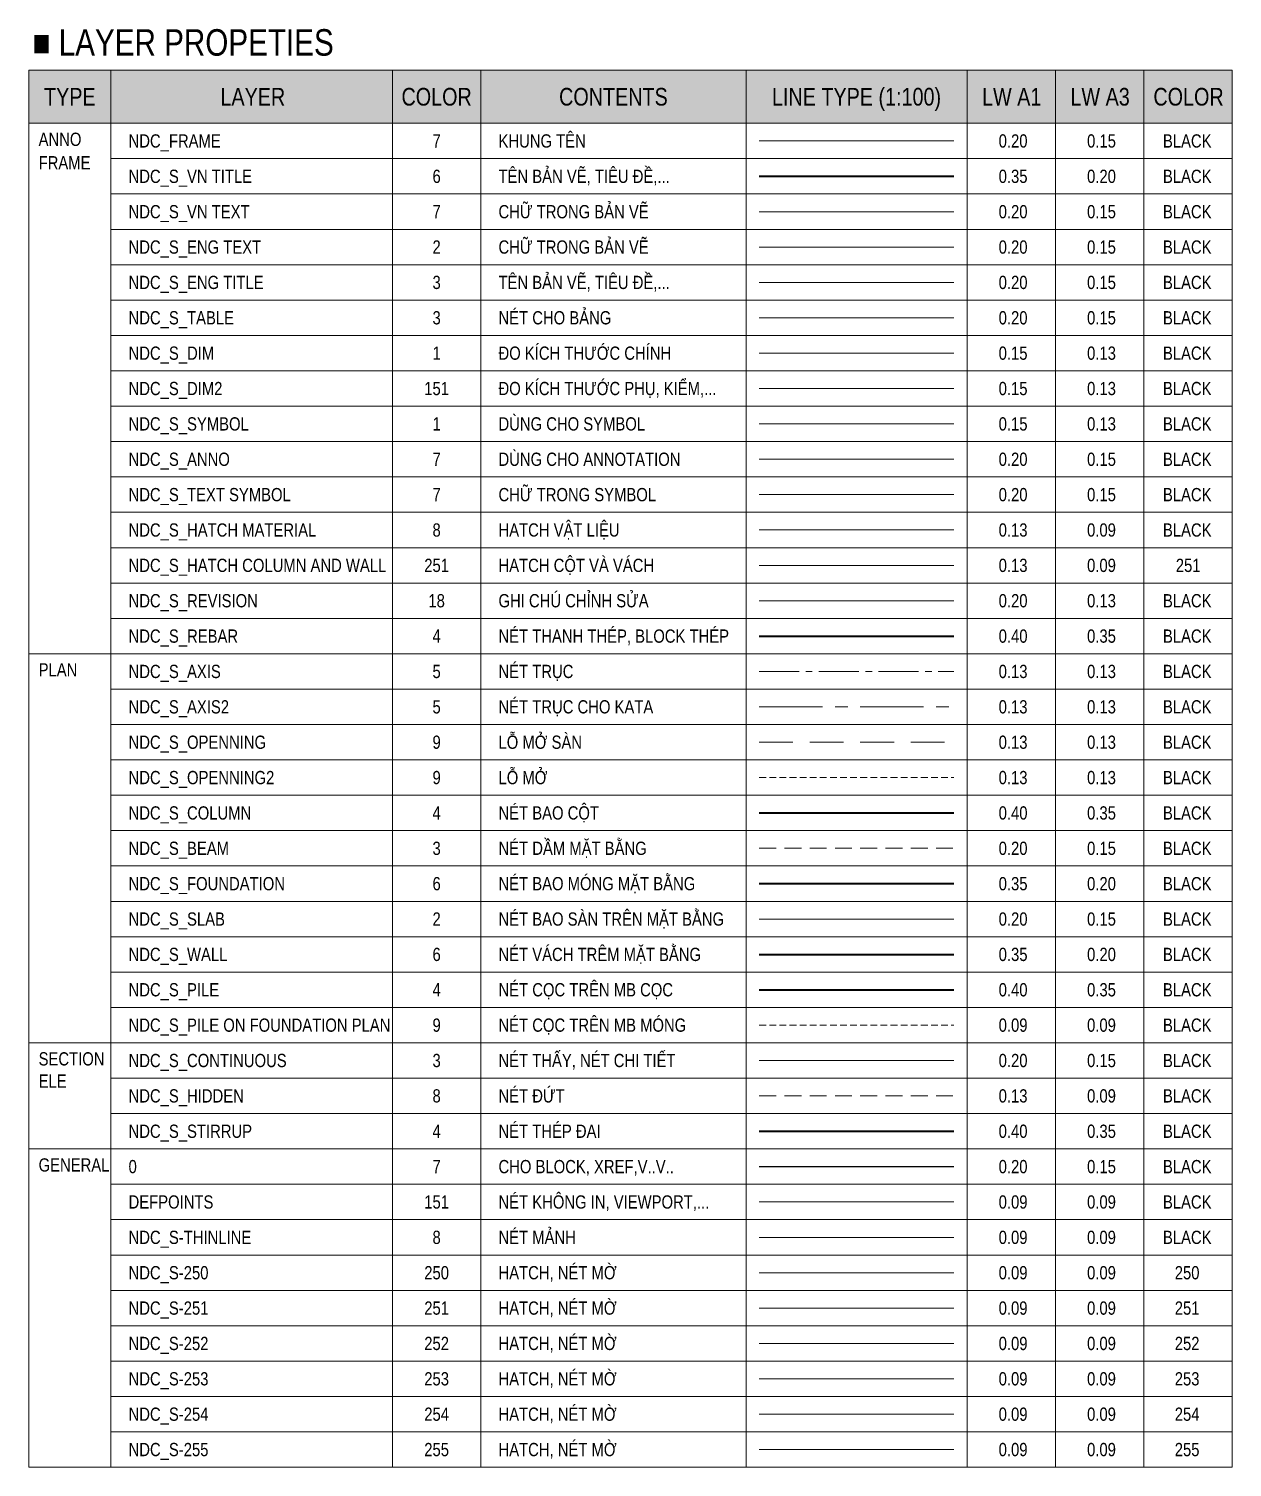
# Model space of a CAD drawing. Header units: millimetres. Extents: x -247377 to 927516, y -864259 to 155594.
# Drawn here: x -247377 to -224687, y 128323 to 155438 of the extents above; entities that cross this region are included whole.
import ezdxf
from ezdxf.enums import TextEntityAlignment as Align

# ---------------------------------------------------------------- set-up
doc = ezdxf.new("R2010")
doc.units = ezdxf.units.MM
doc.header["$MEASUREMENT"] = 0
for name, pattern in [('CENTER', [50.8, 31.75, -6.35, 6.35, -6.35]), ('CENTER2', [1.125, 0.75, -0.125, 0.125, -0.125]), ('DASHED', [19.05, 12.7, -6.35]), ('DASHED2', [9.525, 6.35, -3.175]), ('HIDDEN2', [4.7625, 3.175, -1.5875])]:
    doc.linetypes.add(name, pattern=pattern)
doc.layers.get('Defpoints').update_dxf_attribs({"lineweight": 9})
for name, color, linetype, lineweight in [('NDC_FRAME', 7, 'Continuous', 20), ('NDC_S-COLUMN', 4, 'Continuous', 40), ('NDC_S_250', 250, 'Continuous', 9), ('NDC_S_251', 251, 'Continuous', 9), ('NDC_S_252', 252, 'Continuous', 9), ('NDC_S_253', 253, 'Continuous', 9), ('NDC_S_254', 254, 'Continuous', 9), ('NDC_S_255', 255, 'Continuous', 9), ('NDC_S_ANNO', 7, 'Continuous', 20), ('NDC_S_AXIS', 5, 'CENTER2', 13), ('NDC_S_AXIS2', 5, 'CENTER', 13), ('NDC_S_BEAM', 3, 'HIDDEN2', 20), ('NDC_S_CONTINUOUS', 3, 'Continuous', 20), ('NDC_S_DIM', 1, 'Continuous', 15), ('NDC_S_DIM2', 151, 'Continuous', 15), ('NDC_S_ENG TEXT', 2, 'Continuous', 20), ('NDC_S_ENG TITLE', 3, 'Continuous', 20), ('NDC_S_FOUNDATION', 6, 'Continuous', 35), ('NDC_S_HATCH COLUMN AND WALL', 251, 'Continuous', 13), ('NDC_S_HATCH MATERIAL', 8, 'Continuous', 13), ('NDC_S_HIDDEN', 8, 'HIDDEN2', 13), ('NDC_S_LEADER', 1, 'Continuous', 15), ('NDC_S_OPENING', 9, 'DASHED2', 13), ('NDC_S_OPENING2', 9, 'DASHED', 13), ('NDC_S_PILE', 4, 'Continuous', 35), ('NDC_S_PILE ON FOUNDATION PLAN', 9, 'DASHED', 9), ('NDC_S_REBAR', 4, 'Continuous', 35), ('NDC_S_SLAB', 2, 'Continuous', 20), ('NDC_S_STIRRUP', 4, 'Continuous', 40), ('NDC_S_TEXT SYMBOL', 7, 'Continuous', 20), ('NDC_S_THIN LINE', 8, 'Continuous', 9), ('NDC_S_VN TEXT', 7, 'Continuous', 20), ('NDC_S_VN TITLE', 6, 'Continuous', 35), ('NDC_S_WALL', 6, 'Continuous', 35), ('NDC_Table', 3, 'Continuous', 20)]:
    doc.layers.add(name, color=color, linetype=linetype, lineweight=lineweight)
doc.layers.add('NDC_S_REVISION', color=18, linetype='Continuous', lineweight=20, plot=False)
doc.styles.add('NDC_VIE TXT', font='arial.ttf', dxfattribs={"width": 0.8})

msp = doc.modelspace()

# ---------------------------------------------------------------- hatches: boundary and pattern name
at = {"layer": 'NDC_S_253'}
h = msp.add_hatch(color=256, dxfattribs=at)
h.dxf.hatch_style = 1
h.paths.add_polyline_path([(-247376.9, 154656.6), (-224687.2, 154656.6), (-224687.2, 153656.6), (-247376.9, 153656.6)])

# ---------------------------------------------------------------- linework, layer by layer
msp.add_line((-233603.9, 133989.9), (-229937.2, 133989.9))
at = {"layer": 'Defpoints'}
msp.add_line((-233603.9, 133323.3), (-229937.2, 133323.3), dxfattribs=at)
at = {"layer": 'NDC_FRAME'}
for p, q in [((-247376.9, 128323.3), (-247376.9, 154656.6)), ((-247376.9, 154656.6), (-224687.2, 154656.6)), ((-245828.5, 128323.3), (-245828.5, 154656.6)), ((-240520.5, 128323.3), (-240520.5, 154656.6)), ((-238853.9, 128323.3), (-238853.9, 154656.6)), ((-233853.9, 128323.3), (-233853.9, 154656.6)), ((-229687.2, 128323.3), (-229687.2, 154656.6)), ((-229687.2, 128323.3), (-229687.2, 154656.6)), ((-228020.5, 128323.3), (-228020.5, 154656.6)), ((-226353.9, 128323.3), (-226353.9, 154656.6)), ((-224687.2, 128323.3), (-224687.2, 154656.6)), ((-233603.9, 153323.3), (-229937.2, 153323.3)), ((-245828.5, 148989.9), (-224687.2, 148989.9)), ((-245828.5, 148323.3), (-224687.2, 148323.3)), ((-245828.5, 147656.6), (-224687.2, 147656.6)), ((-245828.5, 146989.9), (-224687.2, 146989.9)), ((-245828.5, 146323.3), (-224687.2, 146323.3)), ((-245828.5, 145656.6), (-224687.2, 145656.6)), ((-245828.5, 144989.9), (-224687.2, 144989.9)), ((-245828.5, 144323.3), (-224687.2, 144323.3)), ((-247376.9, 143656.6), (-224687.2, 143656.6)), ((-245828.5, 142989.9), (-224687.2, 142989.9)), ((-245828.5, 142323.3), (-224687.2, 142323.3)), ((-245828.5, 141656.6), (-224687.2, 141656.6)), ((-245828.5, 140989.9), (-224687.2, 140989.9)), ((-245828.5, 140323.3), (-224687.2, 140323.3)), ((-245828.5, 139656.6), (-224687.2, 139656.6)), ((-245828.5, 138989.9), (-224687.2, 138989.9)), ((-245828.5, 138323.3), (-224687.2, 138323.3)), ((-245828.5, 137656.6), (-224687.2, 137656.6)), ((-245828.5, 136989.9), (-224687.2, 136989.9)), ((-247376.9, 136323.3), (-224687.2, 136323.3)), ((-245828.5, 135656.6), (-224687.2, 135656.6)), ((-245828.5, 134989.9), (-224687.2, 134989.9)), ((-247376.9, 134323.3), (-224687.2, 134323.3)), ((-245828.5, 133656.6), (-224687.2, 133656.6)), ((-245828.5, 132989.9), (-224687.2, 132989.9)), ((-245828.5, 132323.3), (-224687.2, 132323.3)), ((-245828.5, 131656.6), (-224687.2, 131656.6)), ((-245828.5, 130989.9), (-224687.2, 130989.9)), ((-245828.5, 130323.3), (-224687.2, 130323.3)), ((-245828.5, 129656.6), (-224687.2, 129656.6)), ((-245828.5, 128989.9), (-224687.2, 128989.9)), ((-247376.9, 128323.3), (-224687.2, 128323.3))]:
    msp.add_line(p, q, dxfattribs=at)
for points in [[(-247376.9, 153656.6), (-224687.2, 153656.6)], [(-245828.5, 152989.9), (-224687.2, 152989.9)], [(-245828.5, 152323.3), (-224687.2, 152323.3)], [(-245828.5, 151656.6), (-224687.2, 151656.6)], [(-245828.5, 150989.9), (-224687.2, 150989.9)], [(-245828.5, 150323.3), (-224687.2, 150323.3)], [(-245828.5, 149656.6), (-224687.2, 149656.6)]]:
    msp.add_lwpolyline(points, dxfattribs=at)
at = {"layer": 'NDC_S-COLUMN'}
msp.add_line((-233603.9, 140656.6), (-229937.2, 140656.6), dxfattribs=at)
at = {"layer": 'NDC_S_250'}
msp.add_line((-233603.9, 131989.9), (-229937.2, 131989.9), dxfattribs=at)
at = {"layer": 'NDC_S_251'}
msp.add_line((-233603.9, 131323.3), (-229937.2, 131323.3), dxfattribs=at)
at = {"layer": 'NDC_S_252'}
msp.add_line((-233603.9, 130656.6), (-229937.2, 130656.6), dxfattribs=at)
at = {"layer": 'NDC_S_253'}
msp.add_line((-233603.9, 129989.9), (-229937.2, 129989.9), dxfattribs=at)
msp.add_lwpolyline([(-247376.9, 154656.6), (-224687.2, 154656.6), (-224687.2, 153656.6), (-247376.9, 153656.6)], close=True, dxfattribs=at)
at = {"layer": 'NDC_S_254'}
msp.add_line((-233603.9, 129323.3), (-229937.2, 129323.3), dxfattribs=at)
at = {"layer": 'NDC_S_255'}
msp.add_line((-233603.9, 128656.6), (-229937.2, 128656.6), dxfattribs=at)
at = {"layer": 'NDC_S_ANNO'}
msp.add_line((-233603.9, 147323.3), (-229937.2, 147323.3), dxfattribs=at)
at = {"layer": 'NDC_S_AXIS', "ltscale": 1000}
msp.add_line((-233603.9, 143323.3), (-229937.2, 143323.3), dxfattribs=at)
at = {"layer": 'NDC_S_AXIS2', "ltscale": 37.5}
msp.add_line((-233603.9, 142656.6), (-229937.2, 142656.6), dxfattribs=at)
at = {"layer": 'NDC_S_BEAM', "ltscale": 100}
msp.add_line((-233603.9, 139989.9), (-229937.2, 139989.9), dxfattribs=at)
at = {"layer": 'NDC_S_CONTINUOUS'}
msp.add_line((-233603.9, 135989.9), (-229937.2, 135989.9), dxfattribs=at)
at = {"layer": 'NDC_S_DIM'}
msp.add_line((-233603.9, 149323.3), (-229937.2, 149323.3), dxfattribs=at)
at = {"layer": 'NDC_S_DIM2'}
msp.add_line((-233603.9, 148656.6), (-229937.2, 148656.6), dxfattribs=at)
at = {"layer": 'NDC_S_ENG TEXT'}
msp.add_line((-233603.9, 151323.3), (-229937.2, 151323.3), dxfattribs=at)
at = {"layer": 'NDC_S_ENG TITLE'}
msp.add_line((-233603.9, 150656.6), (-229937.2, 150656.6), dxfattribs=at)
at = {"layer": 'NDC_S_FOUNDATION'}
msp.add_line((-233603.9, 139323.3), (-229937.2, 139323.3), dxfattribs=at)
at = {"layer": 'NDC_S_HATCH COLUMN AND WALL'}
msp.add_line((-233603.9, 145323.3), (-229937.2, 145323.3), dxfattribs=at)
at = {"layer": 'NDC_S_HATCH MATERIAL'}
msp.add_line((-233603.9, 145989.9), (-229937.2, 145989.9), dxfattribs=at)
at = {"layer": 'NDC_S_HIDDEN', "ltscale": 100}
msp.add_line((-233603.9, 135323.3), (-229937.2, 135323.3), dxfattribs=at)
at = {"layer": 'NDC_S_LEADER'}
msp.add_line((-233603.9, 147989.9), (-229937.2, 147989.9), dxfattribs=at)
at = {"layer": 'NDC_S_OPENING', "ltscale": 100}
msp.add_line((-233603.9, 141989.9), (-229937.2, 141989.9), dxfattribs=at)
at = {"layer": 'NDC_S_OPENING2', "ltscale": 10}
msp.add_line((-233603.9, 141323.3), (-229937.2, 141323.3), dxfattribs=at)
at = {"layer": 'NDC_S_PILE'}
msp.add_line((-233603.9, 137323.3), (-229937.2, 137323.3), dxfattribs=at)
at = {"layer": 'NDC_S_PILE ON FOUNDATION PLAN', "ltscale": 10}
msp.add_line((-233603.9, 136656.6), (-229937.2, 136656.6), dxfattribs=at)
at = {"layer": 'NDC_S_REBAR'}
msp.add_line((-233603.9, 143989.9), (-229937.2, 143989.9), dxfattribs=at)
at = {"layer": 'NDC_S_REVISION'}
msp.add_line((-233603.9, 144656.6), (-229937.2, 144656.6), dxfattribs=at)
at = {"layer": 'NDC_S_SLAB'}
msp.add_line((-233603.9, 138656.6), (-229937.2, 138656.6), dxfattribs=at)
at = {"layer": 'NDC_S_STIRRUP'}
msp.add_line((-233603.9, 134656.6), (-229937.2, 134656.6), dxfattribs=at)
at = {"layer": 'NDC_S_TEXT SYMBOL'}
msp.add_line((-233603.9, 146656.6), (-229937.2, 146656.6), dxfattribs=at)
at = {"layer": 'NDC_S_THIN LINE'}
msp.add_line((-233603.9, 132656.6), (-229937.2, 132656.6), dxfattribs=at)
at = {"layer": 'NDC_S_VN TEXT'}
msp.add_line((-233603.9, 151989.9), (-229937.2, 151989.9), dxfattribs=at)
at = {"layer": 'NDC_S_VN TITLE'}
msp.add_line((-233603.9, 152656.6), (-229937.2, 152656.6), dxfattribs=at)
at = {"layer": 'NDC_S_WALL'}
msp.add_line((-233603.9, 137989.9), (-229937.2, 137989.9), dxfattribs=at)
at = {"layer": 'NDC_Table'}
msp.add_line((-233603.9, 149989.9), (-229937.2, 149989.9), dxfattribs=at)

# ---------------------------------------------------------------- texts
at = {"style": 'NDC_VIE TXT', "width": 0.8}
msp.add_text('7', height=250, dxfattribs=at).set_placement((-239687.2, 133989.9), align=Align.MIDDLE_CENTER)
at = {"layer": 'Defpoints', "style": 'NDC_VIE TXT', "width": 0.8}
msp.add_text('151', height=250, dxfattribs=at).set_placement((-239687.2, 133323.3), align=Align.MIDDLE_CENTER)
at = {"layer": 'NDC_FRAME', "style": 'NDC_VIE TXT', "width": 0.8}
msp.add_text('7', height=250, dxfattribs=at).set_placement((-239687.2, 153323.3), align=Align.MIDDLE_CENTER)
at = {"layer": 'NDC_S-COLUMN', "style": 'NDC_VIE TXT', "width": 0.8}
msp.add_text('4', height=250, dxfattribs=at).set_placement((-239687.2, 140656.6), align=Align.MIDDLE_CENTER)
at = {"layer": 'NDC_S_250', "style": 'NDC_VIE TXT', "width": 0.8}
msp.add_text('250', height=250, dxfattribs=at).set_placement((-239687.2, 131989.9), align=Align.MIDDLE_CENTER)
at = {"layer": 'NDC_S_251', "style": 'NDC_VIE TXT', "width": 0.8}
msp.add_text('251', height=250, dxfattribs=at).set_placement((-239687.2, 131323.3), align=Align.MIDDLE_CENTER)
at = {"layer": 'NDC_S_252', "style": 'NDC_VIE TXT', "width": 0.8}
msp.add_text('252', height=250, dxfattribs=at).set_placement((-239687.2, 130656.6), align=Align.MIDDLE_CENTER)
at = {"layer": 'NDC_S_253', "style": 'NDC_VIE TXT', "width": 0.8}
msp.add_text('253', height=250, dxfattribs=at).set_placement((-239687.2, 129989.9), align=Align.MIDDLE_CENTER)
at = {"layer": 'NDC_S_254', "style": 'NDC_VIE TXT', "width": 0.8}
msp.add_text('254', height=250, dxfattribs=at).set_placement((-239687.2, 129323.3), align=Align.MIDDLE_CENTER)
at = {"layer": 'NDC_S_255', "style": 'NDC_VIE TXT', "width": 0.8}
msp.add_text('255', height=250, dxfattribs=at).set_placement((-239687.2, 128656.6), align=Align.MIDDLE_CENTER)
at = {"layer": 'NDC_S_ANNO', "style": 'NDC_VIE TXT', "width": 0.8}
msp.add_text('7', height=250, dxfattribs=at).set_placement((-239687.2, 147323.3), align=Align.MIDDLE_CENTER)
at = {"layer": 'NDC_S_AXIS', "style": 'NDC_VIE TXT', "width": 0.8}
msp.add_text('5', height=250, dxfattribs=at).set_placement((-239687.2, 143323.3), align=Align.MIDDLE_CENTER)
at = {"layer": 'NDC_S_AXIS2', "style": 'NDC_VIE TXT', "width": 0.8}
msp.add_text('5', height=250, dxfattribs=at).set_placement((-239687.2, 142656.6), align=Align.MIDDLE_CENTER)
at = {"layer": 'NDC_S_BEAM', "style": 'NDC_VIE TXT', "width": 0.8}
msp.add_text('3', height=250, dxfattribs=at).set_placement((-239687.2, 139989.9), align=Align.MIDDLE_CENTER)
at = {"layer": 'NDC_S_CONTINUOUS', "style": 'NDC_VIE TXT', "width": 0.8}
msp.add_text('3', height=250, dxfattribs=at).set_placement((-239687.2, 135989.9), align=Align.MIDDLE_CENTER)
at = {"layer": 'NDC_S_DIM', "style": 'NDC_VIE TXT', "width": 0.8}
msp.add_text('1', height=250, dxfattribs=at).set_placement((-239687.2, 149323.3), align=Align.MIDDLE_CENTER)
at = {"layer": 'NDC_S_DIM2', "style": 'NDC_VIE TXT', "width": 0.8}
msp.add_text('151', height=250, dxfattribs=at).set_placement((-239687.2, 148656.6), align=Align.MIDDLE_CENTER)
at = {"layer": 'NDC_S_ENG TEXT', "style": 'NDC_VIE TXT', "width": 0.8}
msp.add_text('2', height=250, dxfattribs=at).set_placement((-239687.2, 151323.3), align=Align.MIDDLE_CENTER)
at = {"layer": 'NDC_S_ENG TITLE', "style": 'NDC_VIE TXT', "width": 0.8}
msp.add_text('3', height=250, dxfattribs=at).set_placement((-239687.2, 150656.6), align=Align.MIDDLE_CENTER)
at = {"layer": 'NDC_S_FOUNDATION', "style": 'NDC_VIE TXT', "width": 0.8}
msp.add_text('6', height=250, dxfattribs=at).set_placement((-239687.2, 139323.3), align=Align.MIDDLE_CENTER)
at = {"layer": 'NDC_S_HATCH COLUMN AND WALL', "style": 'NDC_VIE TXT', "width": 0.8}
msp.add_text('251', height=250, dxfattribs=at).set_placement((-239687.2, 145323.3), align=Align.MIDDLE_CENTER)
at = {"layer": 'NDC_S_HATCH MATERIAL', "style": 'NDC_VIE TXT', "width": 0.8}
msp.add_text('8', height=250, dxfattribs=at).set_placement((-239687.2, 145989.9), align=Align.MIDDLE_CENTER)
at = {"layer": 'NDC_S_HIDDEN', "style": 'NDC_VIE TXT', "width": 0.8}
msp.add_text('8', height=250, dxfattribs=at).set_placement((-239687.2, 135323.3), align=Align.MIDDLE_CENTER)
at = {"layer": 'NDC_S_LEADER', "style": 'NDC_VIE TXT', "width": 0.8}
msp.add_text('1', height=250, dxfattribs=at).set_placement((-239687.2, 147989.9), align=Align.MIDDLE_CENTER)
at = {"layer": 'NDC_S_OPENING', "style": 'NDC_VIE TXT', "width": 0.8}
msp.add_text('9', height=250, dxfattribs=at).set_placement((-239687.2, 141989.9), align=Align.MIDDLE_CENTER)
at = {"layer": 'NDC_S_OPENING2', "style": 'NDC_VIE TXT', "width": 0.8}
msp.add_text('9', height=250, dxfattribs=at).set_placement((-239687.2, 141323.3), align=Align.MIDDLE_CENTER)
at = {"layer": 'NDC_S_PILE', "style": 'NDC_VIE TXT', "width": 0.8}
msp.add_text('4', height=250, dxfattribs=at).set_placement((-239687.2, 137323.3), align=Align.MIDDLE_CENTER)
at = {"layer": 'NDC_S_PILE ON FOUNDATION PLAN', "style": 'NDC_VIE TXT', "width": 0.8}
msp.add_text('9', height=250, dxfattribs=at).set_placement((-239687.2, 136656.6), align=Align.MIDDLE_CENTER)
at = {"layer": 'NDC_S_REBAR', "style": 'NDC_VIE TXT', "width": 0.8}
msp.add_text('4', height=250, dxfattribs=at).set_placement((-239687.2, 143989.9), align=Align.MIDDLE_CENTER)
at = {"layer": 'NDC_S_REVISION', "style": 'NDC_VIE TXT', "width": 0.8}
msp.add_text('18', height=250, dxfattribs=at).set_placement((-239687.2, 144656.6), align=Align.MIDDLE_CENTER)
at = {"layer": 'NDC_S_SLAB', "style": 'NDC_VIE TXT', "width": 0.8}
msp.add_text('2', height=250, dxfattribs=at).set_placement((-239687.2, 138656.6), align=Align.MIDDLE_CENTER)
at = {"layer": 'NDC_S_STIRRUP', "style": 'NDC_VIE TXT', "width": 0.8}
msp.add_text('4', height=250, dxfattribs=at).set_placement((-239687.2, 134656.6), align=Align.MIDDLE_CENTER)
at = {"layer": 'NDC_S_TEXT SYMBOL', "style": 'NDC_VIE TXT', "width": 0.8}
msp.add_text('7', height=250, dxfattribs=at).set_placement((-239687.2, 146656.6), align=Align.MIDDLE_CENTER)
at = {"layer": 'NDC_S_THIN LINE', "style": 'NDC_VIE TXT', "width": 0.8}
msp.add_text('8', height=250, dxfattribs=at).set_placement((-239687.2, 132656.6), align=Align.MIDDLE_CENTER)
at = {"layer": 'NDC_S_VN TEXT', "color": 3, "style": 'NDC_VIE TXT', "width": 0.8}
for s, height, p in [('■ LAYER PROPETIES', 500, (-247305.1, 155180.3)), ('ANNO', 250, (-247191.1, 153354.3)), ('KHUNG TÊN', 250, (-238520.5, 153323.3)), ('NDC_FRAME', 250, (-245495.2, 153323.3)), ('0.20', 250, (-229090.6, 153323.3)), ('0.15', 250, (-227423.9, 153323.3)), ('BLACK', 250, (-225993.6, 153323.3)), ('FRAME', 250, (-247191.1, 152912.5)), ('NDC_S_VN TITLE', 250, (-245495.2, 152656.6)), ('TÊN BẢN VẼ, TIÊU ĐỀ,...', 250, (-238520.5, 152656.6)), ('0.35', 250, (-229090.6, 152656.6)), ('0.20', 250, (-227423.9, 152656.6)), ('BLACK', 250, (-225993.6, 152656.6)), ('NDC_S_VN TEXT', 250, (-245495.2, 151989.9)), ('CHỮ TRONG BẢN VẼ', 250, (-238520.5, 151989.9)), ('0.20', 250, (-229090.6, 151989.9)), ('0.15', 250, (-227423.9, 151989.9)), ('BLACK', 250, (-225993.6, 151989.9)), ('NDC_S_ENG TEXT', 250, (-245495.2, 151323.3)), ('CHỮ TRONG BẢN VẼ', 250, (-238520.5, 151323.3)), ('0.20', 250, (-229090.6, 151323.3)), ('0.15', 250, (-227423.9, 151323.3)), ('BLACK', 250, (-225993.6, 151323.3)), ('NDC_S_ENG TITLE', 250, (-245495.2, 150656.6)), ('TÊN BẢN VẼ, TIÊU ĐỀ,...', 250, (-238520.5, 150656.6)), ('0.20', 250, (-229090.6, 150656.6)), ('0.15', 250, (-227423.9, 150656.6)), ('BLACK', 250, (-225993.6, 150656.6)), ('NDC_S_TABLE', 250, (-245495.2, 149989.9)), ('NÉT CHO BẢNG', 250, (-238520.5, 149989.9)), ('0.20', 250, (-229090.6, 149989.9)), ('0.15', 250, (-227423.9, 149989.9)), ('BLACK', 250, (-225993.6, 149989.9)), ('NDC_S_DIM', 250, (-245495.2, 149323.3)), ('ĐO KÍCH THƯỚC CHÍNH ', 250, (-238520.5, 149323.3)), ('0.15', 250, (-229090.6, 149323.3)), ('0.13', 250, (-227423.9, 149323.3)), ('BLACK', 250, (-225993.6, 149323.3)), ('NDC_S_DIM2', 250, (-245495.2, 148656.6)), ('ĐO KÍCH THƯỚC PHỤ, KIỂM,...', 250, (-238520.5, 148656.6)), ('0.15', 250, (-229090.6, 148656.6)), ('0.13', 250, (-227423.9, 148656.6)), ('BLACK', 250, (-225993.6, 148656.6)), ('NDC_S_SYMBOL', 250, (-245495.2, 147989.9)), ('DÙNG CHO SYMBOL', 250, (-238520.5, 147989.9)), ('0.15', 250, (-229090.6, 147989.9)), ('0.13', 250, (-227423.9, 147989.9)), ('BLACK', 250, (-225993.6, 147989.9)), ('DÙNG CHO ANNOTATION', 250, (-238520.5, 147323.3)), ('NDC_S_ANNO', 250, (-245495.2, 147323.3)), ('0.20', 250, (-229090.6, 147323.3)), ('0.15', 250, (-227423.9, 147323.3)), ('BLACK', 250, (-225993.6, 147323.3)), ('NDC_S_TEXT SYMBOL', 250, (-245495.2, 146656.6)), ('CHỮ TRONG SYMBOL', 250, (-238520.5, 146656.6)), ('0.20', 250, (-229090.6, 146656.6)), ('0.15', 250, (-227423.9, 146656.6)), ('BLACK', 250, (-225993.6, 146656.6)), ('HATCH VẬT LIỆU', 250, (-238520.5, 145989.9)), ('NDC_S_HATCH MATERIAL', 250, (-245495.2, 145989.9)), ('0.13', 250, (-229090.6, 145989.9)), ('0.09', 250, (-227423.9, 145989.9)), ('BLACK', 250, (-225993.6, 145989.9)), ('NDC_S_HATCH COLUMN AND WALL', 250, (-245495.2, 145323.3)), ('HATCH CỘT VÀ VÁCH', 250, (-238520.5, 145323.3)), ('0.13', 250, (-229090.6, 145323.3)), ('0.09', 250, (-227423.9, 145323.3)), ('251', 250, (-225750.7, 145323.3)), ('GHI CHÚ CHỈNH SỬA', 250, (-238520.5, 144656.6)), ('NDC_S_REVISION', 250, (-245495.2, 144656.6)), ('0.20', 250, (-229090.6, 144656.6)), ('0.13', 250, (-227423.9, 144656.6)), ('BLACK', 250, (-225993.6, 144656.6)), ('NDC_S_REBAR', 250, (-245495.2, 143989.9)), ('NÉT THANH THÉP, BLOCK THÉP', 250, (-238520.5, 143989.9)), ('0.40', 250, (-229090.6, 143989.9)), ('0.35', 250, (-227423.9, 143989.9)), ('BLACK', 250, (-225993.6, 143989.9)), ('PLAN', 250, (-247191.1, 143354.3)), ('NDC_S_AXIS', 250, (-245495.2, 143323.3)), ('NÉT TRỤC', 250, (-238520.5, 143323.3)), ('0.13', 250, (-229090.6, 143323.3)), ('0.13', 250, (-227423.9, 143323.3)), ('BLACK', 250, (-225993.6, 143323.3)), ('NDC_S_AXIS2', 250, (-245495.2, 142656.6)), ('NÉT TRỤC CHO KATA', 250, (-238520.5, 142656.6)), ('0.13', 250, (-229090.6, 142656.6)), ('0.13', 250, (-227423.9, 142656.6)), ('BLACK', 250, (-225993.6, 142656.6)), ('NDC_S_OPENNING', 250, (-245495.2, 141989.9)), ('LỖ MỞ SÀN', 250, (-238520.5, 141989.9)), ('0.13', 250, (-229090.6, 141989.9)), ('0.13', 250, (-227423.9, 141989.9)), ('BLACK', 250, (-225993.6, 141989.9)), ('NDC_S_OPENNING2', 250, (-245495.2, 141323.3)), ('LỖ MỞ', 250, (-238520.5, 141323.3)), ('0.13', 250, (-229090.6, 141323.3)), ('0.13', 250, (-227423.9, 141323.3)), ('BLACK', 250, (-225993.6, 141323.3)), ('NDC_S_COLUMN', 250, (-245495.2, 140656.6)), ('NÉT BAO CỘT', 250, (-238520.5, 140656.6)), ('0.40', 250, (-229090.6, 140656.6)), ('0.35', 250, (-227423.9, 140656.6)), ('BLACK', 250, (-225993.6, 140656.6)), ('NÉT DẦM MẶT BẰNG', 250, (-238520.5, 139989.9)), ('NDC_S_BEAM', 250, (-245495.2, 139989.9)), ('0.20', 250, (-229090.6, 139989.9)), ('0.15', 250, (-227423.9, 139989.9)), ('BLACK', 250, (-225993.6, 139989.9)), ('NDC_S_FOUNDATION', 250, (-245495.2, 139323.3)), ('NÉT BAO MÓNG MẶT BẰNG', 250, (-238520.5, 139323.3)), ('0.35', 250, (-229090.6, 139323.3)), ('0.20', 250, (-227423.9, 139323.3)), ('BLACK', 250, (-225993.6, 139323.3)), ('NÉT BAO SÀN TRÊN MẶT BẰNG', 250, (-238520.5, 138656.6)), ('NDC_S_SLAB', 250, (-245495.2, 138656.6)), ('0.20', 250, (-229090.6, 138656.6)), ('0.15', 250, (-227423.9, 138656.6)), ('BLACK', 250, (-225993.6, 138656.6)), ('NDC_S_WALL', 250, (-245495.2, 137989.9)), ('NÉT VÁCH TRÊM MẶT BẰNG', 250, (-238520.5, 137989.9)), ('0.35', 250, (-229090.6, 137989.9)), ('0.20', 250, (-227423.9, 137989.9)), ('BLACK', 250, (-225993.6, 137989.9)), ('NÉT CỌC TRÊN MB CỌC', 250, (-238520.5, 137323.3)), ('NDC_S_PILE', 250, (-245495.2, 137323.3)), ('0.40', 250, (-229090.6, 137323.3)), ('0.35', 250, (-227423.9, 137323.3)), ('BLACK', 250, (-225993.6, 137323.3)), ('NDC_S_PILE ON FOUNDATION PLAN', 250, (-245495.2, 136656.6)), ('NÉT CỌC TRÊN MB MÓNG', 250, (-238520.5, 136656.6)), ('0.09', 250, (-229090.6, 136656.6)), ('0.09', 250, (-227423.9, 136656.6)), ('BLACK', 250, (-225993.6, 136656.6)), ('SECTION', 250, (-247191.1, 136021)), ('NDC_S_CONTINUOUS', 250, (-245495.2, 135989.9)), ('NÉT THẤY, NÉT CHI TIẾT', 250, (-238520.5, 135989.9)), ('0.20', 250, (-229090.6, 135989.9)), ('0.15', 250, (-227423.9, 135989.9)), ('BLACK', 250, (-225993.6, 135989.9)), ('ELE', 250, (-247191.1, 135603.3)), ('NDC_S_HIDDEN', 250, (-245495.2, 135323.3)), ('NÉT ĐỨT', 250, (-238520.5, 135323.3)), ('0.13', 250, (-229090.6, 135323.3)), ('0.09', 250, (-227423.9, 135323.3)), ('BLACK', 250, (-225993.6, 135323.3)), ('NDC_S_STIRRUP', 250, (-245495.2, 134656.6)), ('NÉT THÉP ĐAI', 250, (-238520.5, 134656.6)), ('0.40', 250, (-229090.6, 134656.6)), ('0.35', 250, (-227423.9, 134656.6)), ('BLACK', 250, (-225993.6, 134656.6)), ('GENERAL', 250, (-247191.1, 134021)), ('0', 250, (-245495.2, 133989.9)), ('CHO BLOCK, XREF,V..V..', 250, (-238520.5, 133989.9)), ('0.20', 250, (-229090.6, 133989.9)), ('0.15', 250, (-227423.9, 133989.9)), ('BLACK', 250, (-225993.6, 133989.9)), ('DEFPOINTS', 250, (-245495.2, 133323.3)), ('NÉT KHÔNG IN, VIEWPORT,...', 250, (-238520.5, 133323.3)), ('0.09', 250, (-229090.6, 133323.3)), ('0.09', 250, (-227423.9, 133323.3)), ('BLACK', 250, (-225993.6, 133323.3)), ('NDC_S-THINLINE', 250, (-245495.2, 132656.6)), ('NÉT MẢNH', 250, (-238520.5, 132656.6)), ('0.09', 250, (-229090.6, 132656.6)), ('0.09', 250, (-227423.9, 132656.6)), ('BLACK', 250, (-225993.6, 132656.6)), ('NDC_S-250', 250, (-245495.2, 131989.9)), ('HATCH, NÉT MỜ', 250, (-238520.5, 131989.9)), ('0.09', 250, (-229090.6, 131989.9)), ('0.09', 250, (-227423.9, 131989.9)), ('250', 250, (-225770.9, 131989.9)), ('HATCH, NÉT MỜ', 250, (-238520.5, 131323.3)), ('NDC_S-251', 250, (-245495.2, 131323.3)), ('0.09', 250, (-229090.6, 131323.3)), ('0.09', 250, (-227423.9, 131323.3)), ('251', 250, (-225770.9, 131323.3)), ('NDC_S-252', 250, (-245495.2, 130656.6)), ('HATCH, NÉT MỜ', 250, (-238520.5, 130656.6)), ('0.09', 250, (-229090.6, 130656.6)), ('0.09', 250, (-227423.9, 130656.6)), ('252', 250, (-225770.9, 130656.6)), ('HATCH, NÉT MỜ', 250, (-238520.5, 129989.9)), ('NDC_S-253', 250, (-245495.2, 129989.9)), ('0.09', 250, (-229090.6, 129989.9)), ('0.09', 250, (-227423.9, 129989.9)), ('253', 250, (-225770.9, 129989.9)), ('NDC_S-254', 250, (-245495.2, 129323.3)), ('HATCH, NÉT MỜ', 250, (-238520.5, 129323.3)), ('0.09', 250, (-229090.6, 129323.3)), ('0.09', 250, (-227423.9, 129323.3)), ('254', 250, (-225770.9, 129323.3)), ('HATCH, NÉT MỜ', 250, (-238520.5, 128656.6)), ('NDC_S-255', 250, (-245495.2, 128656.6)), ('0.09', 250, (-229090.6, 128656.6)), ('0.09', 250, (-227423.9, 128656.6)), ('255', 250, (-225770.9, 128656.6))]:
    msp.add_text(s, height=height, dxfattribs=at).set_placement(p, align=Align.MIDDLE_LEFT)
for s, height, p in [('TYPE', 333.33, (-246602.2, 154156.6)), ('LAYER', 333.33, (-243152.6, 154156.6)), ('COLOR', 333.33, (-239687.2, 154156.6)), ('CONTENTS', 333.33, (-236353.9, 154156.6)), ('LINE TYPE (1:100)', 333.333, (-231770.5, 154156.6)), ('LW A1', 333.33, (-228844.6, 154156.6)), ('LW A3', 333.33, (-227178, 154156.6)), ('COLOR', 333.33, (-225511.3, 154156.6))]:
    msp.add_text(s, height=height, dxfattribs=at).set_placement(p, align=Align.MIDDLE_CENTER)
at = {"layer": 'NDC_S_VN TEXT', "style": 'NDC_VIE TXT', "width": 0.8}
msp.add_text('7', height=250, dxfattribs=at).set_placement((-239687.2, 151989.9), align=Align.MIDDLE_CENTER)
at = {"layer": 'NDC_S_VN TITLE', "style": 'NDC_VIE TXT', "width": 0.8}
msp.add_text('6', height=250, dxfattribs=at).set_placement((-239687.2, 152656.6), align=Align.MIDDLE_CENTER)
at = {"layer": 'NDC_S_WALL', "style": 'NDC_VIE TXT', "width": 0.8}
msp.add_text('6', height=250, dxfattribs=at).set_placement((-239687.2, 137989.9), align=Align.MIDDLE_CENTER)
at = {"layer": 'NDC_Table', "style": 'NDC_VIE TXT', "width": 0.8}
msp.add_text('3', height=250, dxfattribs=at).set_placement((-239687.2, 149989.9), align=Align.MIDDLE_CENTER)

doc.saveas('drawing.dxf')
